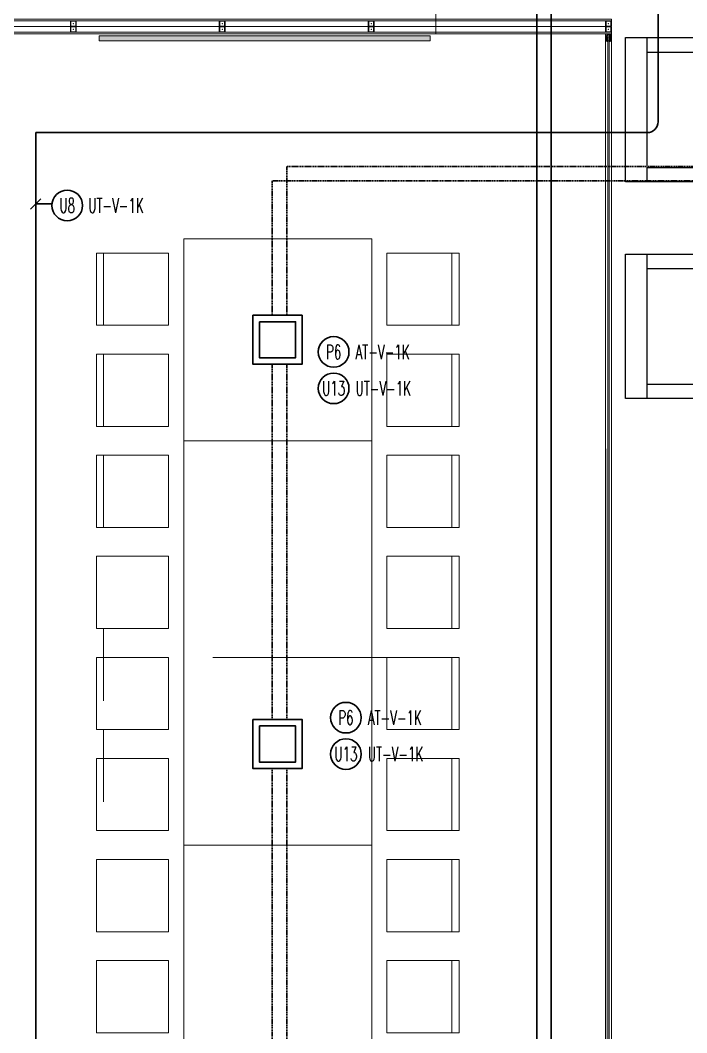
# Model space of a CAD drawing. Extents: x -1439 to 34962, y -872 to 8330.
# Drawn here: x 16892 to 17353, y 2178 to 2879 of the extents above; entities that cross this region are included whole.
import ezdxf
from ezdxf.enums import TextEntityAlignment as Align

# ---------------------------------------------------------------- set-up
doc = ezdxf.new("R2010")
doc.units = 0
doc.linetypes.add('HIDDEN', pattern=[0.375, 0.25, -0.125])
doc.layers.get('0').update_dxf_attribs({"color": 9, "lineweight": 9})
for name, color, linetype, lineweight in [('0 @ 1', 9, 'Continuous', 9), ('05', 9, 'Continuous', 9), ('06D', 9, 'Continuous', 9), ('10', 9, 'Continuous', 9), ('11', 9, 'Continuous', 9), ('15', 9, 'Continuous', 9), ('33', 9, 'BATTING', 9), ('E-KABLO', 7, 'Continuous', 30), ('E-YAZI', 7, 'Continuous', 30)]:
    doc.layers.add(name, color=color, linetype=linetype, lineweight=lineweight)
doc.styles.add('E-YAZI', font='txttw.shx')
doc.linetypes.add('BATTING', pattern='A,0.0001,-0.1,[134,ltypeshp.shx,S=0.1,R=0,X=-0.1,Y=0],-0.2,[134,ltypeshp.shx,S=0.1,R=180,X=0.1,Y=0],-0.1', length=0.4001)
pattern_1 = [(225, (-604.72494, -2171.82614), (-0.0883883476, 0.0883883476), []), (135, (-604.72494, -2171.82614), (0.0883883476, 0.0883883476), [])]

# ---------------------------------------------------------------- blocks, each defined once
blk = doc.blocks.new('Prf-40x40')
for points in [[(1.5, -2), (-1.5, -2, -0.414214), (-2, -1.5), (-2, 1.5, -0.414214), (-1.5, 2), (1.5, 2, -0.414214), (2, 1.5), (2, -1.5, -0.414214)], [(1.5, -1.7), (-1.5, -1.7, -0.414214), (-1.7, -1.5), (-1.7, 1.5, -0.414214), (-1.5, 1.7), (1.5, 1.7, -0.414214), (1.7, 1.5), (1.7, -1.5, -0.414214)]]:
    blk.add_lwpolyline(points, format="xyb", close=True)
blk.add_point((0, 0))
blk = doc.blocks.new('m-vw-tekli koltuk')
at = {"lineweight": -3, "ltscale": 0.5}
blk.add_lwpolyline([(-50, 0), (50, 0), (50, -80), (-50, -80)], close=True, dxfattribs=at)
for points in [[(-50, -15), (-50, -15), (50, -15)], [(-40, -15), (-40, -15), (-40, -80)], [(40, -15), (40, -15), (40, -80)]]:
    blk.add_lwpolyline(points, dxfattribs=at)
blk = doc.blocks.new('p-strahle-alüminyumdoğramaprofili')
at = {"layer": '10'}
h = blk.add_hatch(dxfattribs=at)
h.set_pattern_fill('NET', color=256, angle=315, style=0)
h.set_pattern_definition(pattern_1)
h.paths.add_polyline_path([(-4.62, 2.65), (-4.68, 2.65), (-4.72, 2.75), (-4.72, 2.8), (-4.69, 2.8), (-4.69, 2.92), (-4.98, 2.92), (-4.98, 2.8), (-4.95, 2.8), (-4.99, 2.65), (-5.08, 2.66), (-5.25, 2.28), (-5.14, 2.28), (-5.14, 2.33), (-4.98, 2.52, 0.2599), (-4.9, 2.28), (-4.66, 2.28, 0.382682)])
h.paths.add_polyline_path([(-4.86, 2.52), (-4.67, 2.52, -2.16717)], flags=16)
h = blk.add_hatch(dxfattribs=at)
h.set_pattern_fill('NET', color=256, angle=315, style=0)
h.set_pattern_definition(pattern_1)
h.paths.add_polyline_path([(-4.62, 0.88), (-4.68, 0.88), (-4.72, 0.77), (-4.72, 0.73), (-4.69, 0.73), (-4.69, 0.6), (-4.98, 0.6), (-4.98, 0.73), (-4.95, 0.73), (-4.99, 0.88), (-5.08, 0.87), (-5.25, 1.24), (-5.14, 1.24), (-5.14, 1.2), (-4.98, 1.01, -0.2599), (-4.9, 1.24), (-4.66, 1.24, -0.382682)])
h.paths.add_polyline_path([(-4.86, 1), (-4.67, 1, 2.16717)], flags=16)
h = blk.add_hatch(dxfattribs=at)
h.set_pattern_fill('NET', color=256, angle=315, style=0)
h.set_pattern_definition([(225, (-608.45214, -2173.53612), (-0.0883883476, 0.0883883476), []), (135, (-608.45214, -2173.53612), (0.0883883476, 0.0883883476), [])])
h.paths.add_polyline_path([(-3.45, 2.28), (-3.45, 2.57), (-4.49, 2.57), (-4.49, 2.28)])
h = blk.add_hatch(dxfattribs=at)
h.set_pattern_fill('NET', color=256, angle=315, style=0)
h.set_pattern_definition([(225, (-608.45214, -2180.04526), (-0.0883883476, 0.0883883476), []), (135, (-608.45214, -2180.04526), (0.0883883476, 0.0883883476), [])])
h.paths.add_polyline_path([(-3.45, 0.93), (-3.45, 1.24), (-4.49, 1.24), (-4.49, 0.93)])
h = blk.add_hatch(dxfattribs=at)
h.set_pattern_fill('NET', color=256, angle=315, style=0)
h.set_pattern_definition([(225, (-629.50454, -2177.58922), (-0.0883883476, 0.0883883476), []), (135, (-629.50454, -2177.58922), (0.0883883476, 0.0883883476), [])])
h.paths.add_polyline_path([(0, 0.68), (0, 1.75), (-0.18, 1.75), (-0.18, 0.68)])
for points in [[(-5.08, 2.66), (-5.25, 2.28)], [(-5.09, 0.88), (-5.25, 1.24)], [(-4.98, 2.52), (-5.14, 2.33), (-5.14, 2.28)], [(-4.98, 1.01), (-5.14, 1.2), (-5.14, 1.24)], [(-4.92, 3.6), (-4.92, 3.16), (-4.61, 3.16), (-4.61, 2.87), (-4.52, 2.87), (-4.62, 2.65), (-4.68, 2.65), (-4.72, 2.75), (-4.72, 2.8), (-4.69, 2.8), (-4.69, 3.05), (-4.98, 3.05), (-4.98, 2.8), (-4.95, 2.8), (-4.99, 2.65), (-5.08, 2.66), (-5.07, 3.76), (-0.11, 3.76)], [(-4.69, 2.92), (-4.98, 2.92)], [(-4.71, 0.6), (-4.98, 0.6)], [(-2.83, 0.2), (-2.67, 0.2), (-2.67, -0.04), (-4.87, -0.04), (-4.87, 0.19), (-4.57, 0.19), (-4.57, 0.73), (-2.67, 0.73)], [(-4.52, 2.87), (-4.49, 2.87), (-4.49, 2.26)], [(-4.49, 0.93), (-4.49, 0.93), (-4.49, 1.26)], [(-3.45, 2.26), (-3.45, 2.57)], [(-3.45, 1.26), (-3.45, 0.93)], [(-2.08, 0.93), (-2.08, 2.57)], [(-0.18, 0.68), (0, 0.68), (0, 1.75)], [(-0.18, 1.75), (0, 1.75)]]:
    blk.add_lwpolyline(points, dxfattribs=at)
for points in [[(-0.18, 2.74), (-0.18, 2.21), (0, 2.21), (0, 2.08), (-0.18, 2.08), (-0.18, 0.43), (0, 0.43), (0, 0), (-0.12, 0), (-0.12, -0.24), (-5.09, -0.24), (-5.09, 0.88), (-4.98, 0.88), (-4.94, 0.7), (-4.99, 0.7), (-4.99, 0.33), (-4.71, 0.33), (-4.71, 0.88), (-4.56, 0.88), (-4.52, 0.93), (-1.28, 0.93), (-1.2, 1.22), (-0.9, 1.22), (-0.9, 0.62), (-0.58, 0.62), (-0.58, 2.74)], [(-2.03, 0.78), (-1.35, 0.78), (-1.35, 0.08), (-1.28, 0.04), (-1.28, -0.04), (-2.09, -0.04), (-2.09, 0.1), (-2.03, 0.15)]]:
    blk.add_lwpolyline(points, close=True, dxfattribs=at)
for points in [[(-0.57, 3.26), (-0.57, 3.62), (-4.89, 3.62), (-4.89, 3.65, 0.561743), (-4.97, 3.66, 0.595966), (-4.92, 3.6, -2.204878)], [(-4.67, 2.52), (-4.86, 2.52, 1)], [(-4.67, 1), (-4.86, 1, -1)], [(-4.61, 2.87), (-4.49, 3.45, -0.833203), (-4.18, 3.44, -0.447088)], [(-4.49, 2.57), (-1.23, 2.57, -0.414214), (-0.9, 2.25), (-0.9, 1.22)], [(-4.18, 3.44), (-4.18, 2.99, 0.414214), (-4.07, 2.89), (-0.82, 2.89), (-0.82, 3.62)], [(-2.67, 0.73), (-2.67, 0.32), (-2.83, 0.32, 1), (-2.83, 0.2, -1)], [(-0.11, 3.76), (-0.11, 3.62), (-0.45, 3.62), (-0.45, 3.14, -1), (-0.66, 3.14)], [(-0.66, 3.14, -0.305404), (-0.57, 3.26, -5.773092)]]:
    blk.add_lwpolyline(points, format="xyb", dxfattribs=at)
for centre, radius, start, end in [((-4.73, 2.47), 0.253, 168.66756, 234.12581), ((-4.73, 1.06), 0.253, 125.87419, 191.33244), ((-4.77, 2.44), 0.125, 139.54015, 40.45985), ((-4.77, 1.08), 0.125, 319.54015, 220.45985), ((-4.84, 2.48), 0.273, 305.97376, 36.42893), ((-4.84, 1.04), 0.273, 323.57107, 54.02624)]:
    blk.add_arc(centre, radius, start, end, dxfattribs=at)
blk = doc.blocks.new('E-DÖŞEME BUAT')
at = {"layer": 'E-YAZI', "color": 3}
blk.add_lwpolyline([(-34, 34), (0, 34), (0, 0), (-34, 0)], close=True, dxfattribs=at)
at = {"layer": 'E-YAZI', "color": 5}
blk.add_lwpolyline([(-29.5, 29.5), (-4.5, 29.5), (-4.5, 4.5), (-29.5, 4.5)], close=True, dxfattribs=at)

msp = doc.modelspace()

# ---------------------------------------------------------------- hatches: boundary and pattern name
h = msp.add_hatch(color=256)
h.dxf.hatch_style = 1
h.paths.add_polyline_path([(16946.31, 2868.11), (17175.34, 2868.11), (17175.34, 2864.65), (16946.31, 2864.65)])

# ---------------------------------------------------------------- linework, layer by layer
msp.add_line((17134.97, 2727.5), (17134.97, 2727.5))
msp.add_lwpolyline([(16822.84, 2869.5), (17296.81, 2869.24), (17297.31, 1720.48), (16885.04, 1720.5), (16885.04, 1794.5), (16820.84, 1794.5), (16820.84, 2410.5), (16882.84, 2410.5), (16882.84, 2494.5), (16822.84, 2494.5), (16822.84, 2869.5)])
msp.add_lwpolyline([(16946.31, 2868.11), (17175.34, 2868.11), (17175.34, 2864.65), (16946.31, 2864.65)], close=True)
at = {"layer": '05'}
for p, q in [((17004.97, 2587.5), (17004.97, 2727.5)), ((17004.97, 2727.5), (17134.97, 2727.5)), ((17004.97, 2587.5), (17004.97, 2727.5)), ((17004.97, 2727.5), (17134.97, 2727.5)), ((17134.97, 2727.5), (17134.97, 2587.5)), ((17134.97, 2727.5), (17134.97, 2587.5)), ((17004.97, 2447.5), (17004.97, 2587.5)), ((17004.97, 2587.5), (17134.97, 2587.5)), ((17004.97, 2447.5), (17004.97, 2587.5)), ((17004.97, 2587.5), (17134.97, 2587.5)), ((17134.97, 2587.5), (17004.97, 2587.5)), ((17134.97, 2587.5), (17004.97, 2587.5)), ((17134.97, 2587.5), (17134.97, 2447.5)), ((17134.97, 2587.5), (17134.97, 2447.5)), ((17004.97, 2307.5), (17004.97, 2447.5)), ((17004.97, 2307.5), (17004.97, 2447.5)), ((17134.97, 2447.5), (17134.97, 2307.5)), ((17134.97, 2447.5), (17134.97, 2307.5)), ((17024.97, 2437.5), (17154.97, 2437.5)), ((17154.97, 2437.5), (17024.97, 2437.5)), ((17024.97, 2437.5), (17154.97, 2437.5)), ((17154.97, 2437.5), (17024.97, 2437.5)), ((17134.97, 2307.5), (17004.97, 2307.5)), ((17004.97, 2167.5), (17004.97, 2307.5)), ((17004.97, 2307.5), (17134.97, 2307.5)), ((17134.97, 2307.5), (17004.97, 2307.5)), ((17004.97, 2167.5), (17004.97, 2307.5)), ((17004.97, 2307.5), (17134.97, 2307.5)), ((17134.97, 2307.5), (17134.97, 2167.5)), ((17134.97, 2307.5), (17134.97, 2167.5))]:
    msp.add_line(p, q, dxfattribs=at)
for points in [[(16994.47, 2717.5), (16994.47, 2667.5), (16944.47, 2667.5), (16944.47, 2717.5)], [(16994.47, 2717.5), (16994.47, 2667.5), (16944.47, 2667.5), (16944.47, 2717.5)], [(17145.47, 2717.5), (17145.47, 2667.5), (17195.47, 2667.5), (17195.47, 2717.5)], [(17145.47, 2717.5), (17145.47, 2667.5), (17195.47, 2667.5), (17195.47, 2717.5)], [(16994.47, 2597.5), (16994.47, 2647.5), (16944.47, 2647.5), (16944.47, 2597.5)], [(16994.47, 2597.5), (16994.47, 2647.5), (16944.47, 2647.5), (16944.47, 2597.5)], [(17145.47, 2597.5), (17145.47, 2647.5), (17195.47, 2647.5), (17195.47, 2597.5)], [(17145.47, 2597.5), (17145.47, 2647.5), (17195.47, 2647.5), (17195.47, 2597.5)], [(16994.47, 2577.5), (16994.47, 2527.5), (16944.47, 2527.5), (16944.47, 2577.5)], [(16994.47, 2577.5), (16994.47, 2527.5), (16944.47, 2527.5), (16944.47, 2577.5)], [(17145.47, 2577.5), (17145.47, 2527.5), (17195.47, 2527.5), (17195.47, 2577.5)], [(17145.47, 2577.5), (17145.47, 2527.5), (17195.47, 2527.5), (17195.47, 2577.5)], [(16994.47, 2457.5), (16994.47, 2507.5), (16944.47, 2507.5), (16944.47, 2457.5)], [(16994.47, 2457.5), (16994.47, 2507.5), (16944.47, 2507.5), (16944.47, 2457.5)], [(17145.47, 2457.5), (17145.47, 2507.5), (17195.47, 2507.5), (17195.47, 2457.5)], [(17145.47, 2457.5), (17145.47, 2507.5), (17195.47, 2507.5), (17195.47, 2457.5)], [(16994.47, 2437.5), (16994.47, 2387.5), (16944.47, 2387.5), (16944.47, 2437.5)], [(16994.47, 2437.5), (16994.47, 2387.5), (16944.47, 2387.5), (16944.47, 2437.5)], [(17145.47, 2437.5), (17145.47, 2387.5), (17195.47, 2387.5), (17195.47, 2437.5)], [(17145.47, 2437.5), (17145.47, 2387.5), (17195.47, 2387.5), (17195.47, 2437.5)], [(16994.47, 2317.5), (16994.47, 2367.5), (16944.47, 2367.5), (16944.47, 2317.5)], [(16994.47, 2317.5), (16994.47, 2367.5), (16944.47, 2367.5), (16944.47, 2317.5)], [(17145.47, 2317.5), (17145.47, 2367.5), (17195.47, 2367.5), (17195.47, 2317.5)], [(17145.47, 2317.5), (17145.47, 2367.5), (17195.47, 2367.5), (17195.47, 2317.5)], [(16994.47, 2297.5), (16994.47, 2247.5), (16944.47, 2247.5), (16944.47, 2297.5)], [(16994.47, 2297.5), (16994.47, 2247.5), (16944.47, 2247.5), (16944.47, 2297.5)], [(17145.47, 2297.5), (17145.47, 2247.5), (17195.47, 2247.5), (17195.47, 2297.5)], [(17145.47, 2297.5), (17145.47, 2247.5), (17195.47, 2247.5), (17195.47, 2297.5)], [(16994.47, 2177.5), (16994.47, 2227.5), (16944.47, 2227.5), (16944.47, 2177.5)], [(16994.47, 2177.5), (16994.47, 2227.5), (16944.47, 2227.5), (16944.47, 2177.5)], [(17145.47, 2177.5), (17145.47, 2227.5), (17195.47, 2227.5), (17195.47, 2177.5)], [(17145.47, 2177.5), (17145.47, 2227.5), (17195.47, 2227.5), (17195.47, 2177.5)]]:
    msp.add_lwpolyline(points, close=True, dxfattribs=at)
for points in [[(16949.47, 2717.5), (16949.47, 2667.5)], [(16949.47, 2717.5), (16949.47, 2667.5)], [(17190.47, 2717.5), (17190.47, 2667.5)], [(17190.47, 2717.5), (17190.47, 2667.5)], [(16949.47, 2597.5), (16949.47, 2647.5)], [(16949.47, 2597.5), (16949.47, 2647.5)], [(17190.47, 2597.5), (17190.47, 2647.5)], [(17190.47, 2597.5), (17190.47, 2647.5)], [(16949.47, 2577.5), (16949.47, 2527.5)], [(16949.47, 2577.5), (16949.47, 2527.5)], [(17190.47, 2577.5), (17190.47, 2527.5)], [(17190.47, 2577.5), (17190.47, 2527.5)], [(17190.47, 2457.5), (17190.47, 2507.5)], [(17190.47, 2457.5), (17190.47, 2507.5)], [(16949.47, 2407.5), (16949.47, 2457.5)], [(16949.47, 2407.5), (16949.47, 2457.5)], [(17190.47, 2437.5), (17190.47, 2387.5)], [(17190.47, 2437.5), (17190.47, 2387.5)], [(16949.47, 2387.5), (16949.47, 2337.5)], [(16949.47, 2387.5), (16949.47, 2337.5)], [(17190.47, 2317.5), (17190.47, 2367.5)], [(17190.47, 2317.5), (17190.47, 2367.5)], [(17190.47, 2297.5), (17190.47, 2247.5)], [(17190.47, 2297.5), (17190.47, 2247.5)], [(17190.47, 2177.5), (17190.47, 2227.5)], [(17190.47, 2177.5), (17190.47, 2227.5)]]:
    msp.add_lwpolyline(points, dxfattribs=at)
at = {"layer": '06D'}
for points in [[(17297.31, 2874.5), (16824.34, 2874.5)], [(17296.81, 1890.76), (17296.81, 2864.27)], [(17300.81, 1890.76), (17300.81, 2864.29)]]:
    msp.add_lwpolyline(points, dxfattribs=at)
at = {"layer": '11'}
msp.add_lwpolyline([(17180.31, 2869.5), (17179.31, 2869.5), (17179.31, 3109)], dxfattribs=at)
for points in [[(16820.84, 2878.5), (16820.84, 2879.5), (17300.81, 2879.5), (17300.81, 2878.5)], [(16820.84, 2869.5), (16820.84, 2870.5), (17300.81, 2870.5), (17300.81, 2869.5)]]:
    msp.add_lwpolyline(points, close=True, dxfattribs=at)
at = {"layer": '15'}
for points in [[(17298.31, 2867.28), (17298.31, 1887.77)], [(17299.31, 1887.77), (17299.31, 2867.28)]]:
    msp.add_lwpolyline(points, dxfattribs=at)
at = {"layer": '33', "ltscale": 0.3}
msp.add_lwpolyline([(16820.94, 2874.5), (17300.81, 2874.5)], dxfattribs=at)
at = {"layer": 'E-KABLO', "color": 6, "ltscale": 40}
for p, q in [((17249.15, 3225.55), (17249.15, 1925.09)), ((17259.15, 3100.44), (17259.15, 2869.44)), ((17259.15, 2869.44), (17259.15, 2097.43))]:
    msp.add_line(p, q, dxfattribs=at)
at = {"layer": 'E-KABLO', "color": 4, "ltscale": 40}
for p, q in [((17333.09, 3061.91), (17333.09, 2808.46)), ((17325.59, 2800.96), (16902.53, 2800.96)), ((16902.53, 2800.96), (16902.53, 1036.14))]:
    msp.add_line(p, q, dxfattribs=at)
at = {"layer": 'E-KABLO', "color": 4, "linetype": 'HIDDEN', "ltscale": 3}
for p, q in [((17377.59, 2777.54), (17076.2, 2777.54)), ((17076.2, 2674.5), (17076.2, 2777.54)), ((17076.2, 2394.5), (17076.2, 2640.5)), ((17076.2, 2114.5), (17076.2, 2360.5))]:
    msp.add_line(p, q, dxfattribs=at)
at = {"layer": 'E-KABLO', "color": 6, "linetype": 'HIDDEN', "ltscale": 3}
for p, q in [((17367.59, 2767.54), (17066.2, 2767.54)), ((17066.2, 2674.5), (17066.2, 2767.54)), ((17066.2, 2394.5), (17066.2, 2640.5)), ((17066.2, 2114.5), (17066.2, 2360.5))]:
    msp.add_line(p, q, dxfattribs=at)
at = {"layer": 'E-KABLO', "color": 20, "linetype": 'Continuous'}
for p, q in [((16906.09, 2755.05), (16898.98, 2748.02)), ((16902.53, 2751.53), (16913.29, 2751.53))]:
    msp.add_line(p, q, dxfattribs=at)
msp.add_circle((16924.29, 2750.5), 10.61, dxfattribs=at)
at = {"layer": 'E-KABLO', "color": 7, "linetype": 'Continuous'}
for centre in [(17108.66, 2649.06), (17108.66, 2623.84), (17117.15, 2395.74), (17117.15, 2370.52)]:
    msp.add_circle(centre, 10.61, dxfattribs=at)
at = {"layer": 'E-KABLO', "color": 4, "ltscale": 40}
msp.add_arc((17325.59, 2808.46), 7.5, 270, 0, dxfattribs=at)

# ---------------------------------------------------------------- block references
at = {"layer": '0 @ 1', "linetype": 'Continuous', "xscale": -1, "rotation": 270}
msp.add_blockref('p-strahle-alüminyumdoğramaprofili', (17297.05, 2869.36), dxfattribs=at)
at = {"layer": '05', "lineweight": -3, "rotation": 90.00000000000001}
for p in [(17310.62, 2816.79), (17310.62, 2666.79)]:
    msp.add_blockref('m-vw-tekli koltuk', p, dxfattribs=at)
at = {"layer": '10', "xscale": -1}
for p in [(16928.56, 2876.5), (17031.54, 2876.5), (17134.64, 2876.5), (17298.81, 2876.5), (16928.56, 2872.5), (17031.54, 2872.5), (17134.64, 2872.5), (17298.81, 2872.5)]:
    msp.add_blockref('Prf-40x40', p, dxfattribs=at)
at = {"layer": 'E-YAZI', "color": 1}
for p in [(17086.84, 2640.5), (17086.84, 2360.5)]:
    msp.add_blockref('E-DÖŞEME BUAT', p, dxfattribs=at)

# ---------------------------------------------------------------- texts
at = {"layer": 'E-KABLO', "color": 20, "linetype": 'Continuous', "style": 'E-YAZI', "width": 0.6}
msp.add_text('U8', height=10, dxfattribs=at).set_placement((16924.29, 2750.5), align=Align.MIDDLE_CENTER)
at = {"layer": 'E-KABLO', "color": 3, "linetype": 'Continuous', "style": 'E-YAZI', "width": 0.6}
for s, p in [('P6', (17108.66, 2649.06)), ('U13', (17108.66, 2623.84)), ('P6', (17117.15, 2395.74)), ('U13', (17117.15, 2370.52))]:
    msp.add_text(s, height=10, dxfattribs=at).set_placement(p, align=Align.MIDDLE_CENTER)
at = {"layer": 'E-YAZI', "color": 20, "style": 'E-YAZI', "width": 0.6}
msp.add_text('UT-V-1K', height=10, dxfattribs=at).set_placement((16938.9, 2745.5, 0))
at = {"layer": 'E-YAZI', "color": 3, "style": 'E-YAZI', "width": 0.6}
for s, p in [('AT-V-1K', (17123.84, 2644.06, 0)), ('UT-V-1K', (17123.84, 2618.83, 0)), ('AT-V-1K', (17132.33, 2390.74, 0)), ('UT-V-1K', (17132.33, 2365.51, 0))]:
    msp.add_text(s, height=10, dxfattribs=at).set_placement(p)

doc.saveas('drawing.dxf')
